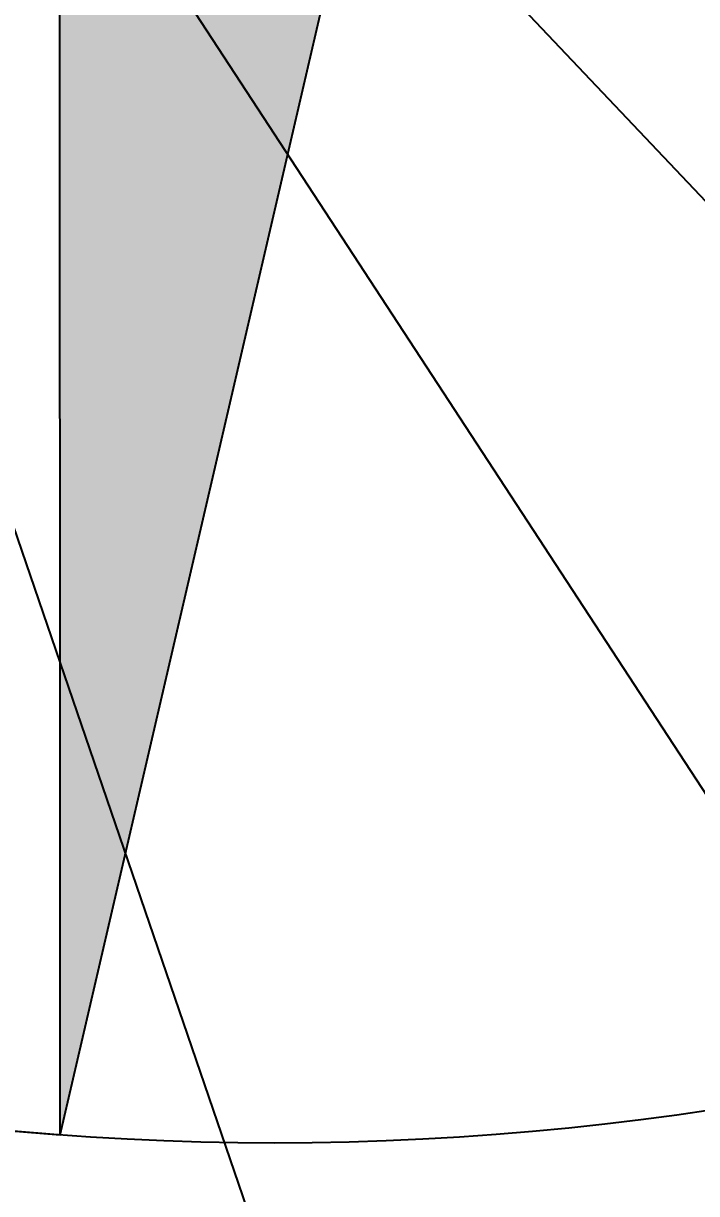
# Model space of a CAD drawing. Header units: metres. Extents: x 97 to 197, y 104 to 205.
# Drawn here: x 186.8978 to 187.0383, y 110.7554 to 110.9998 of the extents above; entities that cross this region are included whole.
import ezdxf
from ezdxf import colors
from ezdxf.entities.mleader import LeaderData, LeaderLine
from ezdxf.math import Vec2, Vec3

# ---------------------------------------------------------------- set-up
doc = ezdxf.new("R2010")
doc.units = ezdxf.units.M
doc.layers.get('0').update_dxf_attribs({"plot": 0})
for name, color, linetype in [('14-ANOTAÇÃO', 7, 'Continuous'), ('15-COTAS', 14, 'Continuous'), ('18-HATCH', 1, 'Continuous'), ('5-PISO', 1, 'Continuous')]:
    doc.layers.add(name, color=color, linetype=linetype)
doc.styles.get("Standard").update_dxf_attribs({"font": 'arial.ttf', "height": 2.5})

# ---------------------------------------------------------------- blocks, each defined once
blk = doc.blocks.new('_Small')
at = {"color": 0, "linetype": 'ByBlock', "lineweight": -2, "transparency": 33554687}
blk.add_circle((0, 0), 0.25, dxfattribs=at)

msp = doc.modelspace()

# ---------------------------------------------------------------- hatches: boundary and pattern name
at = {"layer": '18-HATCH', "transparency": 33554687}
h = msp.add_hatch(color=254, dxfattribs=at)
h.dxf.hatch_style = 1
h.paths.add_polyline_path([(186.9336698096202, 110.8892644743091), (186.9336698096202, 111.9657394020502, 0.01188765647208078), (186.9051812319021, 111.9642720035545), (186.9054529682199, 110.767666787596)])
at = {"layer": '18-HATCH'}
h = msp.add_hatch(color=251, dxfattribs=at)
h.dxf.hatch_style = 1
h.paths.add_polyline_path([(186.9654155059397, 111.0260694122112, -0.3133641696863624), (186.9621586535253, 111.0307557152845), (186.9621586535253, 111.0976219594869, -0.114504170912044), (186.9626696152474, 111.0998238984823), (186.9656905568231, 111.1128423473611, -0.3293888879693746), (186.9621586535253, 111.1176219594869), (186.9621586535253, 111.1876219594869, -0.114504170912044), (186.9626696152474, 111.1898238984823), (186.9656905568231, 111.2028423473611, -0.3293888879693746), (186.9621586535253, 111.2076219594869), (186.9621586535253, 111.2776219594869, -0.114504170911266), (186.9626696152474, 111.2798238984823), (186.9656905568231, 111.2928423473611, -0.3293888879693761), (186.9621586535253, 111.2976219594869), (186.9621586535253, 111.3676219594869, -0.1145041709058396), (186.9626696152474, 111.3698238984822), (186.965690556823, 111.3828423473611, -0.3293888879678371), (186.9621586535253, 111.3876219594869), (186.9621586535253, 111.4576219594869, -0.1145041709058396), (186.9626696152474, 111.4598238984822), (186.965690556823, 111.4728423473611, -0.3293888879678376), (186.9621586535253, 111.4776219594869), (186.9621586535253, 111.5476219594869, -0.1145041709058554), (186.9626696152474, 111.5498238984822), (186.9697003047713, 111.5801219594869), (186.9671586535253, 111.5801219594869, -0.4142135623730944), (186.9621586535253, 111.5851219594869), (186.9621586535253, 111.6519882036893, -0.114504170912044), (186.9626696152474, 111.6541901426847), (186.9656905568231, 111.6672085915635, -0.3293888879693761), (186.9621586535253, 111.6719882036893), (186.9621586535253, 111.7419882036893, -0.114504170912044), (186.9626696152474, 111.7441901426847), (186.9656905568231, 111.7572085915635, -0.3293888879693761), (186.9621586535253, 111.7619882036893), (186.9621586535253, 111.8319882036893, -0.114504170911266), (186.9626696152474, 111.8341901426847), (186.9656905568231, 111.8472085915636, -0.3293888879693746), (186.9621586535253, 111.8519882036893), (186.9621586535253, 111.9219882036893, -0.1145041709058396), (186.9626696152474, 111.9241901426847), (186.965690556823, 111.9372085915636, -0.3293888879678386), (186.9621586535253, 111.9419882036893), (186.9621586535253, 111.9658518058875, 0.004949440544334999), (186.9502808691563, 111.9659693855429, 0.006922269827496723), (186.9336698096202, 111.9657394020502), (186.9336698096202, 110.8892644743091)])

# ---------------------------------------------------------------- linework, layer by layer
at = {"layer": '14-ANOTAÇÃO'}
msp.add_circle((186.9502808691563, 111.3659693855429), 0.6, dxfattribs=at)
at = {"layer": '5-PISO'}
msp.add_line((186.9054529682199, 110.767666787596), (186.9654155059397, 111.0260694122112), dxfattribs=at)
msp.add_lwpolyline([(186.8951809657198, 111.963434029385), (186.8951809657198, 110.7685047417009), (186.9054529682199, 110.767666787596), (186.9051812319021, 111.9642720035545)], close=True, dxfattribs=at)

# ---------------------------------------------------------------- leaders
at = {"layer": '15-COTAS', "transparency": 33554687}
ml = msp.add_multileader_mtext('Standard', dxfattribs=at)
ml.set_content('CAIBRO METÁLICO', color=256)
ml.set_leader_properties()
ml.set_arrow_properties(name='SMALL')
ml.build(insert=Vec2(0, 0))
ml.multileader.update_dxf_attribs({"arrow_head_size": 0.05})
ctx = ml.context
ctx.base_point, ctx.char_height, ctx.arrow_head_size, ctx.landing_gap_size, ctx.plane_origin, ctx.plane_x_axis, ctx.plane_y_axis = Vec3(187.2661867335063, 107.6104605801328), 0.2, 0.05, 0.1, Vec3(186.74832877316, 110.9625763052085), Vec3(0, -1), Vec3(1, 0)
notes = []
notes.append((ctx, [(0, (1, 1, 0), (187.2661867335063, 108.1924043595804), (0, -1), 0.5819437794475135, [(0, [(186.7618523876544, 111.3537428156969)], 0, [])])]))
ctx.mtext.insert, ctx.mtext.text_direction, ctx.mtext.rotation, ctx.mtext.flow_direction = Vec3(187.3678920541066, 107.5104605801328), Vec3(0, -1), 4.71238898038469, 5
ml = msp.add_multileader_mtext('Standard', dxfattribs=at)
ml.set_content('ZinCo GEORASTER® PARA COBERTURA VERDE', color=256)
ml.set_leader_properties()
ml.set_arrow_properties(name='SMALL')
ml.build(insert=Vec2(0, 0))
ml.multileader.update_dxf_attribs({"arrow_head_size": 0.05})
ctx = ml.context
ctx.base_point, ctx.char_height, ctx.arrow_head_size, ctx.landing_gap_size, ctx.plane_origin, ctx.plane_x_axis, ctx.plane_y_axis = Vec3(191.5597815787768, 107.6104605801328), 0.2, 0.05, 0.1, Vec3(187.0145737939509, 111.1162929396325), Vec3(0, -1), Vec3(1, 0)
notes.append((ctx, [(0, (1, 1, 0), (191.5597815787768, 108.1924043595804), (0, -1), 0.5819437794475135, [(0, [(187.0145737939509, 111.1162929396325)], 0, [])])]))
ctx.mtext.insert, ctx.mtext.text_direction, ctx.mtext.rotation, ctx.mtext.width, ctx.mtext.flow_direction = Vec3(191.6597815787768, 107.5104605801328), Vec3(0, -1), 4.71238898038469, 3.307241279958274, 5
ml = msp.add_multileader_mtext('Standard', dxfattribs=at)
ml.set_content('RIPA METÁLICA', color=256)
ml.set_leader_properties()
ml.set_arrow_properties(name='SMALL')
ml.build(insert=Vec2(0, 0))
ml.multileader.update_dxf_attribs({"arrow_head_size": 0.05})
ctx = ml.context
ctx.base_point, ctx.char_height, ctx.arrow_head_size, ctx.landing_gap_size, ctx.plane_origin, ctx.plane_x_axis, ctx.plane_y_axis = Vec3(187.8213722763471, 107.6104605801328), 0.2, 0.05, 0.1, Vec3(186.8086698096249, 110.9974142188547), Vec3(0, -1), Vec3(1, 0)
notes.append((ctx, [(0, (1, 1, 0), (187.8213722763471, 108.1924043595804), (0, -1), 0.5819437794475135, [(0, [(186.826265768252, 111.0972479125681)], 0, [])])]))
ctx.mtext.insert, ctx.mtext.text_direction, ctx.mtext.rotation, ctx.mtext.flow_direction = Vec3(187.9230775969474, 107.5104605801328), Vec3(0, -1), 4.71238898038469, 5
ml = msp.add_multileader_mtext('Standard', dxfattribs=at)
ml.set_content('TELHA METÁLICA  TIPO  SANDUÍCHE', color=256)
ml.set_leader_properties()
ml.set_arrow_properties(name='SMALL')
ml.build(insert=Vec2(0, 0))
ml.multileader.update_dxf_attribs({"arrow_head_size": 0.05})
ctx = ml.context
ctx.base_point, ctx.char_height, ctx.arrow_head_size, ctx.landing_gap_size, ctx.plane_origin, ctx.plane_x_axis, ctx.plane_y_axis = Vec3(188.7687416130951, 107.6104605801328), 0.2, 0.05, 0.1, Vec3(186.8518009674476, 111.0223160044341), Vec3(0, -1), Vec3(1, 0)
notes.append((ctx, [(0, (1, 1, 0), (188.7687416130951, 108.1924043595804), (0, -1), 0.5819437794475135, [(0, [(186.8714325293778, 111.0972479125681)], 0, [])])]))
ctx.mtext.insert, ctx.mtext.text_direction, ctx.mtext.rotation, ctx.mtext.width, ctx.mtext.flow_direction = Vec3(188.8704469336954, 107.5104605801328), Vec3(0, -1), 4.71238898038469, 3.044153041163942, 5
ml = msp.add_multileader_mtext('Standard', dxfattribs=at)
ml.set_content('CHAPA DE GESSO ACARTONADO RU', color=256)
ml.set_leader_properties()
ml.set_arrow_properties(name='SMALL')
ml.build(insert=Vec2(0, 0))
ml.multileader.update_dxf_attribs({"arrow_head_size": 0.05})
ctx = ml.context
ctx.base_point, ctx.char_height, ctx.arrow_head_size, ctx.landing_gap_size, ctx.plane_origin, ctx.plane_x_axis, ctx.plane_y_axis = Vec3(189.6609904922071, 107.6104605801328), 0.2, 0.05, 0.1, Vec3(186.9053881142746, 111.0532545580798), Vec3(0, -1), Vec3(1, 0)
notes.append((ctx, [(0, (1, 1, 0), (189.6609904922071, 108.1924043595804), (0, -1), 0.5819437794475135, [(0, [(186.91284465632, 111.0972479125681)], 0, [])])]))
ctx.mtext.insert, ctx.mtext.text_direction, ctx.mtext.rotation, ctx.mtext.width, ctx.mtext.flow_direction = Vec3(189.7626958128074, 107.5104605801328), Vec3(0, -1), 4.71238898038469, 3.434369740004524, 5
ml = msp.add_multileader_mtext('Standard', dxfattribs=at)
ml.set_content('IMPERMEABILIZAÇÃO', color=256)
ml.set_leader_properties()
ml.set_arrow_properties(name='SMALL')
ml.build(insert=Vec2(0, 0))
ml.multileader.update_dxf_attribs({"arrow_head_size": 0.05})
ctx = ml.context
ctx.base_point, ctx.char_height, ctx.arrow_head_size, ctx.landing_gap_size, ctx.plane_origin, ctx.plane_x_axis, ctx.plane_y_axis = Vec3(190.2576020906078, 107.6104605801328), 0.2, 0.05, 0.1, Vec3(186.9341977592279, 111.0698878143488), Vec3(0, -1), Vec3(1, 0)
notes.append((ctx, [(0, (1, 1, 0), (190.2576020906078, 108.1924043595804), (0, -1), 0.5819437794475135, [(0, [(186.9494432038003, 111.0972479125681)], 0, [])])]))
ctx.mtext.insert, ctx.mtext.text_direction, ctx.mtext.rotation, ctx.mtext.flow_direction = Vec3(190.3863196895164, 107.5104605801328), Vec3(0, -1), 4.71238898038469, 5
for ctx, leaders in notes:
    for number, flags, end, landing, length, lines in leaders:
        leader = LeaderData()
        leader.index, (leader.has_last_leader_line, leader.has_dogleg_vector, leader.attachment_direction) = number, flags
        leader.last_leader_point, leader.dogleg_vector, leader.dogleg_length = Vec3(end), Vec3(landing), length
        for number, points, colour, breaks in lines:
            line = LeaderLine()
            line.index, line.vertices, line.color, line.breaks = number, Vec3.list(points), colors.encode_raw_color(colour), breaks
            leader.lines.append(line)
        ctx.leaders.append(leader)

doc.saveas('drawing.dxf')
